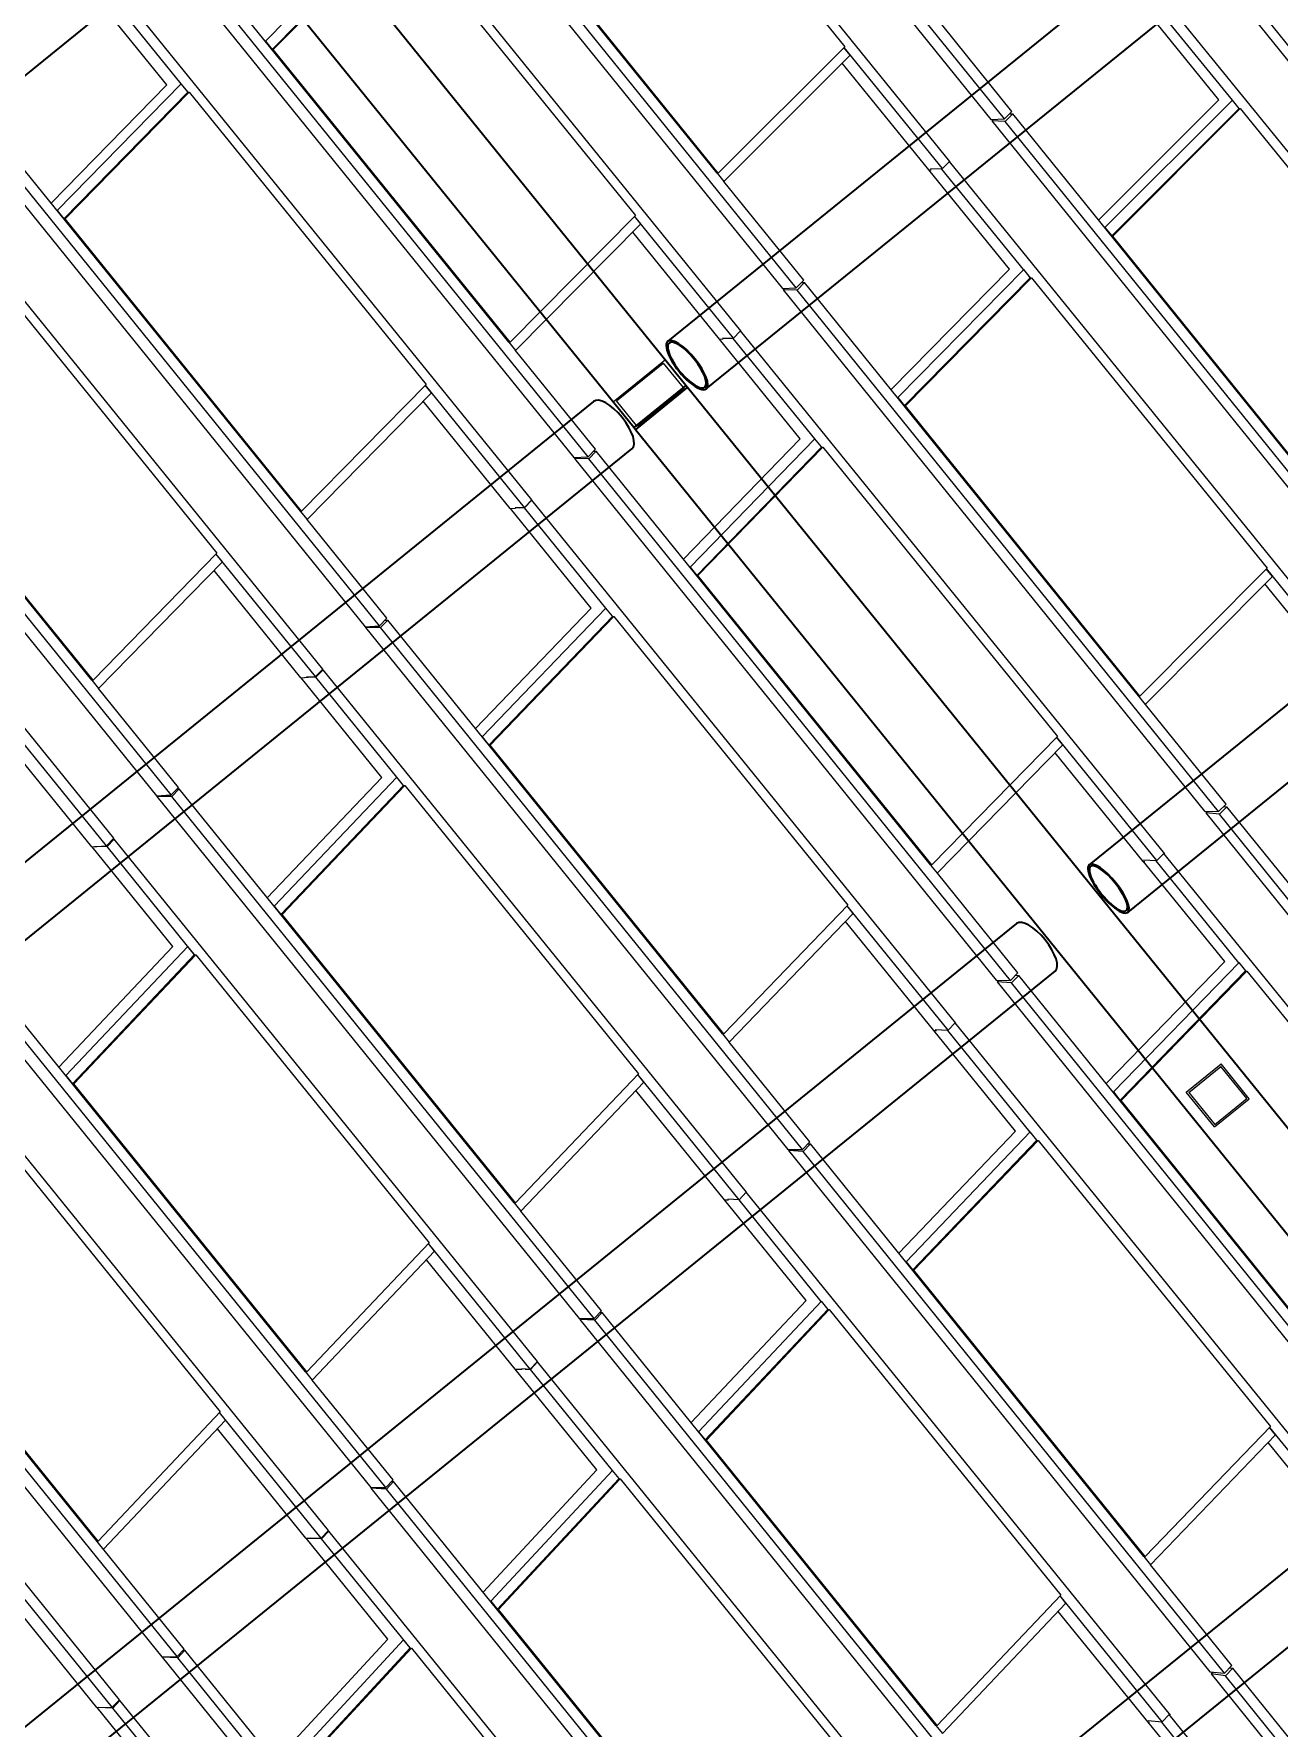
# Model space of a CAD drawing. Header units: millimetres. Extents: x 834681283 to 835686922, y 817551134 to 819407044.
# Drawn here: x 835297616 to 835303174, y 818139918 to 818147481 of the extents above; entities that cross this region are included whole.
import ezdxf

# ---------------------------------------------------------------- set-up
doc = ezdxf.new("R2010")
doc.units = ezdxf.units.MM
doc.header["$LTSCALE"] = 1200
doc.header["$MEASUREMENT"] = 0
for name, pattern in [('P01-MAGP-P-RF$0$P01_MS_01_N1-FloorPlan-PART2OFUPPERROOFSETTINGOUT$0$BH DASHED2', [3, 2, -1]), ('P01-MAGP-P-RF$0$P01_MS_01_N1-FloorPlan-PART2OFUPPERROOFSETTINGOUT$0$BH DASHED3', [2, 1, -1]), ('P01-MAGP-P-RF$0$PHANTOM', [2.5, 1.25, -0.25, 0.25, -0.25, 0.25, -0.25])]:
    doc.linetypes.add(name, pattern=pattern)
for name, color, linetype, lineweight in [('P01-MAGP-P-RF$0$MMH053__', 253, 'P01-MAGP-P-RF$0$PHANTOM', 40), ('P01-MAGP-P-RF$0$P01_MS_01_N1-FloorPlan-PART2OFUPPERROOFSETTINGOUT$0$S-BEAM', 253, 'Continuous', 35), ('P01-MAGP-P-RF$0$P01_MS_01_N1-FloorPlan-PART2OFUPPERROOFSETTINGOUT$0$S-BEAM-HIDN', 253, 'P01-MAGP-P-RF$0$P01_MS_01_N1-FloorPlan-PART2OFUPPERROOFSETTINGOUT$0$BH DASHED2', 18), ('P01-MAGP-P-RF$0$P01_MS_01_N1-FloorPlan-PART2OFUPPERROOFSETTINGOUT$0$S-COLS-HIDN', 253, 'P01-MAGP-P-RF$0$P01_MS_01_N1-FloorPlan-PART2OFUPPERROOFSETTINGOUT$0$BH DASHED3', 18), ('P01-MAGP-P-RF$0$ROOF MESH HALF TONE$0$A-GLAZ', 253, 'Continuous', 9), ('P01-MAGP-P-RF$0$ROOF MESH HALF TONE$0$A-MASS', 253, 'Continuous', 9)]:
    doc.layers.add(name, color=color, linetype=linetype, lineweight=lineweight)

# ---------------------------------------------------------------- blocks, each defined once
blk = doc.blocks.new('P01-MAGP-P-RF$0$P01_MS_01_N1-FloorPlan-PART2OFUPPERROOFSETTINGOUT$0$Circular Hollow Sections - CHS273x10_PSB97-8453365-PART 2 OF  UPPER ROOF SETTING OUT')
at = {"layer": 'P01-MAGP-P-RF$0$P01_MS_01_N1-FloorPlan-PART2OFUPPERROOFSETTINGOUT$0$S-BEAM'}
for p, q in [((78426.7, 47234.7), (71416.9, 42326.4)), ((71573.5, 42102.7), (78583.3, 47011.1))]:
    blk.add_line(p, q, dxfattribs=at)
for centre, major_axis, start_param, end_param in [((78505, 47122.9), (-78.3, 111.8), 3.141593, 6.283185), ((71495.2, 42214.6), (-78.3, 111.8), 0, 3.141593), ((71495.2, 42214.6), (-72.6, 103.6), 0, 3.141593), ((71495.2, 42214.6), (-78.3, 111.8), 3.141593, 6.283185), ((71495.2, 42214.6), (-72.6, 103.6), 3.141593, 6.283185)]:
    blk.add_ellipse(centre, major_axis=major_axis, ratio=0.39179, start_param=start_param, end_param=end_param, dxfattribs=at)
blk = doc.blocks.new('P01-MAGP-P-RF$0$P01_MS_01_N1-FloorPlan-PART2OFUPPERROOFSETTINGOUT$0$Circular Hollow Sections - CHS273x10_PSB97-8463272-PART 2 OF  UPPER ROOF SETTING OUT')
at = {"layer": 'P01-MAGP-P-RF$0$P01_MS_01_N1-FloorPlan-PART2OFUPPERROOFSETTINGOUT$0$S-BEAM'}
for p, q in [((82275.3, 49929.5), (78768.2, 47473.8)), ((78924.8, 47250.2), (82431.8, 49705.9))]:
    blk.add_line(p, q, dxfattribs=at)
for centre, major_axis, start_param, end_param in [((82353.6, 49817.7), (-78.3, 111.8), 3.141593, 6.283185), ((78846.5, 47362), (-78.3, 111.8), 0, 3.141593), ((78846.5, 47362), (-72.6, 103.6), 0, 3.141593), ((78846.5, 47362), (-78.3, 111.8), 3.141593, 6.283185), ((78846.5, 47362), (-72.6, 103.6), 3.141593, 6.283185)]:
    blk.add_ellipse(centre, major_axis=major_axis, ratio=0.308608, start_param=start_param, end_param=end_param, dxfattribs=at)
blk = doc.blocks.new('P01-MAGP-P-RF$0$P01_MS_01_N1-FloorPlan-PART2OFUPPERROOFSETTINGOUT$0$Circular Hollow Sections - CHS273x16_PSB98-8453362-PART 2 OF  UPPER ROOF SETTING OUT')
at = {"layer": 'P01-MAGP-P-RF$0$P01_MS_01_N1-FloorPlan-PART2OFUPPERROOFSETTINGOUT$0$S-BEAM'}
for p, q in [((76705.2, 49691.6), (69856.2, 44895.9)), ((69871.5, 44573.3), (76861.8, 49468))]:
    blk.add_line(p, q, dxfattribs=at)
for centre, major_axis, start_param, end_param in [((76783.5, 49579.8), (-78.3, 111.8), 3.141593, 6.283185), ((69793.2, 44685.2), (-78.3, 111.8), 3.141593, 5.168398), ((69793.2, 44685.2), (-72.6, 103.6), 3.141593, 5.161476), ((69793.2, 44685.2), (-78.3, 111.8), 1.432052, 3.141593), ((69793.2, 44685.2), (-72.6, 103.6), 1.449114, 3.141593)]:
    blk.add_ellipse(centre, major_axis=major_axis, ratio=0.398894, start_param=start_param, end_param=end_param, dxfattribs=at)
at = {"layer": 'P01-MAGP-P-RF$0$P01_MS_01_N1-FloorPlan-PART2OFUPPERROOFSETTINGOUT$0$S-BEAM-HIDN'}
blk.add_line((69856.1, 44895.9), (69714.9, 44797), dxfattribs=at)
for major_axis, start_param, end_param in [((-78.3, 111.8), 0, 1.431687), ((-72.6, 103.6), 0, 1.44872), ((-78.3, 111.8), 5.168762, 6.283185), ((-72.6, 103.6), 5.16187, 6.283185)]:
    blk.add_ellipse((69793.2, 44685.2), major_axis=major_axis, ratio=0.398894, start_param=start_param, end_param=end_param, dxfattribs=at)
blk = doc.blocks.new('P01-MAGP-P-RF$0$P01_MS_01_N1-FloorPlan-PART2OFUPPERROOFSETTINGOUT$0$Circular Hollow Sections - CHS273x10_PSB97-8453330-PART 2 OF  UPPER ROOF SETTING OUT')
at = {"layer": 'P01-MAGP-P-RF$0$P01_MS_01_N1-FloorPlan-PART2OFUPPERROOFSETTINGOUT$0$S-BEAM'}
for p, q in [((75038.7, 52187.1), (67971.8, 47238.7)), ((68128.4, 47015.1), (75195.3, 51963.5))]:
    blk.add_line(p, q, dxfattribs=at)
for major_axis, start_param, end_param in [((-72.6, 103.6), 0, 3.141593), ((-78.3, 111.8), 0, 3.141593), ((-78.3, 111.8), 3.141593, 6.283185), ((-72.6, 103.6), 3.141593, 6.283185)]:
    blk.add_ellipse((68050.1, 47126.9), major_axis=major_axis, ratio=0.39395, start_param=start_param, end_param=end_param, dxfattribs=at)
at = {"layer": 'P01-MAGP-P-RF$0$P01_MS_01_N1-FloorPlan-PART2OFUPPERROOFSETTINGOUT$0$S-BEAM-HIDN'}
for p, q in [((75161.3, 52272.9), (75038.8, 52187.1)), ((75195.4, 51963.5), (75317.9, 52049.3))]:
    blk.add_line(p, q, dxfattribs=at)
blk.add_ellipse((75239.6, 52161.1), major_axis=(-78.3, 111.8), ratio=0.39395, start_param=3.141593, end_param=6.283185, dxfattribs=at)
blk = doc.blocks.new('P01-MAGP-P-RF$0$P01_MS_01_N1-FloorPlan-PART2OFUPPERROOFSETTINGOUT$0$Circular Hollow Sections - CHS273x10_PSB97-8462841-PART 2 OF  UPPER ROOF SETTING OUT')
at = {"layer": 'P01-MAGP-P-RF$0$P01_MS_01_N1-FloorPlan-PART2OFUPPERROOFSETTINGOUT$0$S-BEAM'}
for p, q in [((80146.7, 44776.8), (76650.4, 42328.6)), ((76807, 42105), (80303.3, 44553.1))]:
    blk.add_line(p, q, dxfattribs=at)
for centre, major_axis, start_param, end_param in [((80225, 44664.9), (-78.3, 111.8), 3.141593, 6.283185), ((76728.7, 42216.8), (-78.3, 111.8), 0, 0.285599), ((76728.7, 42216.8), (-72.6, 103.6), 0, 0.185122), ((76728.7, 42216.8), (-78.3, 111.8), 3.141593, 6.283185), ((76728.7, 42216.8), (-72.6, 103.6), 3.141593, 6.283185), ((76728.7, 42216.8), (-78.3, 111.8), 2.855993, 3.141593), ((76728.7, 42216.8), (-72.6, 103.6), 2.95647, 3.141593)]:
    blk.add_ellipse(centre, major_axis=major_axis, ratio=0.371391, start_param=start_param, end_param=end_param, dxfattribs=at)
at = {"layer": 'P01-MAGP-P-RF$0$P01_MS_01_N1-FloorPlan-PART2OFUPPERROOFSETTINGOUT$0$S-BEAM-HIDN'}
for major_axis, start_param, end_param in [((-78.3, 111.8), 0.285599, 2.855993), ((-72.6, 103.6), 0.185516, 2.956077)]:
    blk.add_ellipse((76728.7, 42216.8), major_axis=major_axis, ratio=0.371391, start_param=start_param, end_param=end_param, dxfattribs=at)
blk = doc.blocks.new('P01-MAGP-P-RF$0$ROOF MESH HALF TONE')
at = {"layer": 'P01-MAGP-P-RF$0$ROOF MESH HALF TONE$0$A-GLAZ', "lineweight": 5}
for p, q in [((76847, 53277.7), (78562.4, 50823)), ((78623, 50822.3), (76907.6, 53277)), ((78367.4, 50649.1), (76642.4, 53108.8)), ((75865.2, 52590.5), (77581.7, 50135.3)), ((77643.8, 50134.9), (75927.4, 52590.1)), ((77326.6, 50669.9), (75962.7, 52620.9)), ((76967.4, 52571.8), (77934.4, 51193)), ((77383.8, 49960.5), (75659.9, 52419.6)), ((77332.2, 50669.6), (76368.2, 52048.4)), ((74883.1, 51903.2), (76600.6, 49447.4)), ((76664, 49447.3), (74946.5, 51903.1)), ((76346.6, 49982.2), (74981.5, 51934)), ((75356.7, 51398.2), (75951.9, 51922.9)), ((75979.2, 51883.4), (75383.9, 51358.6)), ((75389.4, 51358.6), (75984.6, 51883.4)), ((75984.6, 51883.4), (76949.7, 50506.7)), ((76400.2, 49272.1), (74677.4, 51730.6)), ((74904.5, 51234), (74579.6, 51697.6)), ((74968.7, 51234.2), (74642.5, 51699.7)), ((79546.9, 51503.5), (81258.7, 49051.5)), ((81316.4, 49045.2), (79604.5, 51497.2)), ((75356.7, 51398.2), (75384.2, 51358.9)), ((75389.4, 51358.6), (75383.9, 51358.6)), ((76352.2, 49981.9), (75389.4, 51358.6)), ((78658.7, 50853), (78334, 51317.7)), ((79583.8, 50839.8), (79256.1, 51306.5)), ((79643.8, 50834.1), (79311.2, 51307.9)), ((81075.8, 48876.6), (79347.1, 51338.9)), ((73900.6, 51215.7), (75619.3, 48759.4)), ((75683.5, 48759.5), (73964.9, 51215.9)), ((75366, 49294.1), (73999.8, 51246.8)), ((74904.5, 51234), (74351.9, 50743.6)), ((74376.5, 50708.7), (74968.9, 51234.4)), ((74996.4, 51195.1), (74968.9, 51234.4)), ((74996.2, 51195), (74403.9, 50669.3)), ((74409.4, 50669.3), (75001.7, 51195)), ((74996.2, 51195), (74996.4, 51195.1)), ((74996.2, 51195), (75001.7, 51195)), ((75001.7, 51195), (75965.3, 49819.8)), ((77934.4, 51193), (77332.2, 50669.6)), ((77354.1, 50629.8), (77956.3, 51153.2)), ((77956.3, 51153.2), (77930.7, 51189.8)), ((78331.1, 50619.7), (77931.1, 51190.1)), ((78270.2, 50618.2), (77918.2, 51120.2)), ((75416.6, 48583.8), (73694.9, 51041.8)), ((78562.4, 50823), (78623, 50822.3)), ((78565.8, 50816.7), (78572.9, 50822.8)), ((78623, 50822.3), (78658.7, 50853)), ((78662, 50841.7), (78626.1, 50810.7)), ((78647.3, 50843.2), (78662, 50841.7)), ((80019.4, 48898.1), (78662, 50841.7)), ((79583.9, 50839.8), (79011, 50341.9)), ((79036.8, 50306.5), (79644.7, 50834.8)), ((79672.1, 50795.6), (79644.7, 50834.8)), ((78565.8, 50816.7), (80278.6, 48364)), ((78626.1, 50810.7), (78565.8, 50816.7)), ((80338.9, 48358), (78626.1, 50810.7)), ((79671.3, 50795), (79063.5, 50266.8)), ((79068.6, 50266.3), (79676.4, 50794.5)), ((79671.3, 50795), (79672.1, 50795.6)), ((79671.3, 50795), (79676.4, 50794.5)), ((79676.4, 50794.5), (80638.2, 49424.6)), ((74376.5, 50708.7), (74404.1, 50669.4)), ((74409.4, 50669.3), (74403.9, 50669.3)), ((75371.5, 49294.1), (74409.4, 50669.3)), ((77326.5, 50669.2), (77354.1, 50629.8)), ((77326.7, 50669.9), (77326.9, 50669.6)), ((77332.2, 50669.6), (77326.9, 50669.6)), ((77679.2, 50165.7), (77354.4, 50630.2)), ((78270.2, 50618.2), (78281.7, 50618.2)), ((78599.1, 50150.5), (78270.9, 50618.2)), ((78329.4, 50618.1), (78277.6, 50622.4)), ((78661.4, 50145), (78329.4, 50618.1)), ((78364.9, 50649.4), (78331.1, 50619.7)), ((80092.4, 48187.8), (78364.9, 50649.4)), ((72917.8, 50528.2), (74637.6, 48071.2)), ((74702.5, 48071.6), (72982.7, 50528.5)), ((74384.6, 48606.2), (73017.4, 50559.5)), ((74018.8, 50506.7), (74981.4, 49132.5)), ((76949.7, 50506.7), (76352.2, 49981.9)), ((76374, 49942.3), (76971.5, 50467.1)), ((76971.5, 50467.1), (76946, 50503.5)), ((77348.7, 49929.7), (76946.3, 50503.7)), ((77285.6, 49929.4), (76932.6, 50432.9)), ((74433, 47895.7), (72712.4, 50353.1)), ((79036.8, 50306.5), (79064.2, 50267.4)), ((79068.6, 50266.3), (79063.5, 50266.8)), ((80024.9, 48896.9), (79068.6, 50266.3)), ((77643.8, 50134.9), (77679.2, 50165.7)), ((77682.4, 50155.3), (77646.9, 50124.1)), ((77668.7, 50156.6), (77682.4, 50155.3)), ((79041, 48210.7), (77682.4, 50155.3)), ((78599.2, 50150.5), (78034.4, 49651.5)), ((78061, 49614.6), (78662.1, 50145.6)), ((78689.4, 50106.6), (78662.1, 50145.6)), ((77581.7, 50135.3), (77643.8, 50134.9)), ((77584.4, 50129.8), (77590.5, 50135.2)), ((77584.4, 50129.8), (79298.4, 47676.4)), ((77646.9, 50124.1), (77584.4, 50129.8)), ((79360.9, 47670.7), (77646.9, 50124.1)), ((78688.8, 50106.1), (78087.8, 49575.1)), ((78093.1, 49574.6), (78694.1, 50105.6)), ((78688.8, 50106.1), (78684.2, 50112.5)), ((78688.8, 50106.1), (78689.4, 50106.6)), ((78688.8, 50106.1), (78694.1, 50105.6)), ((78694.1, 50105.6), (79652.3, 48740.3)), ((74390.2, 48606.2), (73428.3, 49980.5)), ((76346.5, 49981.7), (76374, 49942.3)), ((76346.6, 49982.1), (76346.8, 49981.9)), ((76352.2, 49981.9), (76346.8, 49981.9)), ((76699.1, 49478.2), (76374.3, 49942.6)), ((77285.6, 49929.4), (77302.1, 49929.5)), ((77614.6, 49461.4), (77286.3, 49929.4)), ((77347.5, 49928.5), (77299.1, 49932.2)), ((77382.6, 49959.9), (77347.5, 49928.5)), ((77678.8, 49456.2), (77347.5, 49928.5)), ((79108.7, 47499.2), (77382.6, 49959.9)), ((75965.3, 49819.8), (75371.5, 49294.1)), ((75393.4, 49254.7), (75987.2, 49780.4)), ((75987.2, 49780.4), (75961.7, 49816.7)), ((76365.3, 49241.2), (75961.9, 49816.8)), ((76301.2, 49240.8), (75947.6, 49745.4)), ((78061, 49614.6), (78088.3, 49575.6)), ((78093.1, 49574.6), (78087.8, 49575.1)), ((79046.7, 48209.7), (78093.1, 49574.6)), ((76664, 49447.3), (76699.1, 49478.2)), ((76702.1, 49468.9), (76667, 49437.5)), ((76689.7, 49469.9), (76702.1, 49468.9)), ((78062, 47523.2), (76702.1, 49468.9)), ((77614.7, 49461.4), (77056.7, 48961.5)), ((76600.6, 49447.4), (76664, 49447.3)), ((76602.6, 49442.9), (76605.8, 49445.7)), ((76602.6, 49442.9), (78318, 46988.7)), ((76667, 49437.5), (76602.6, 49442.9)), ((78382.3, 46983.3), (76667, 49437.5)), ((77084.1, 48923.3), (77679.3, 49456.7)), ((77706.1, 49417.3), (77110.8, 48884)), ((77116.3, 48883.6), (77711.6, 49416.9)), ((77706.5, 49417.8), (77679.3, 49456.7)), ((77706.1, 49417.4), (77706.5, 49417.8)), ((77706.1, 49417.3), (77711.6, 49416.9)), ((77711.6, 49416.9), (78666.6, 48055.3)), ((75365.9, 49293.9), (75393.4, 49254.7)), ((75371.5, 49294.1), (75366, 49294.1)), ((75718.4, 48790.4), (75393.5, 49254.8)), ((76301.2, 49240.8), (76325.3, 49240.9)), ((76630.4, 48772.5), (76302, 49240.8)), ((76365.4, 49239.1), (76323.8, 49242.1)), ((76343.3, 49241), (76365.3, 49241.2)), ((76365.3, 49241.2), (76400.2, 49272.1)), ((76400.2, 49270.6), (76365.4, 49239.1)), ((76696, 48767.6), (76365.4, 49239.1)), ((78124.9, 46810.7), (76400.2, 49270.6)), ((74981.4, 49132.5), (74390.2, 48606.2)), ((74412.1, 48566.8), (75003.3, 49093.1)), ((75003.3, 49093.1), (74977.9, 49129.3)), ((75381.8, 48552.9), (74978, 49129.4)), ((75317, 48552.4), (74963.2, 49057.4)), ((77084.1, 48923.3), (77111.3, 48884.4)), ((77116.3, 48883.6), (77110.8, 48884)), ((78067.8, 47522.3), (77116.3, 48883.6)), ((75683.5, 48759.5), (75718.4, 48790.4)), ((75721.1, 48782.3), (75686.3, 48750.9)), ((75710.2, 48783.2), (75721.1, 48782.3)), ((77082.5, 46835.6), (75721.1, 48782.3)), ((75619.3, 48759.4), (75683.5, 48759.5)), ((75620.6, 48755.9), (75624.5, 48759.4)), ((75620.6, 48755.9), (77337.4, 46300.8)), ((75686.3, 48750.9), (75620.6, 48755.9)), ((77403.1, 46295.8), (75686.3, 48750.9)), ((76630.4, 48772.5), (76078.1, 48271.9)), ((76105.9, 48232.8), (76696.4, 48767.9)), ((76723.2, 48728.8), (76132.7, 48193.7)), ((76138.4, 48193.3), (76728.8, 48728.4)), ((76723.5, 48729.1), (76696.4, 48767.9)), ((76723.2, 48728.8), (76723.5, 48729.1)), ((76723.2, 48728.8), (76728.8, 48728.4)), ((76728.8, 48728.4), (77681.4, 47369.7)), ((79652.3, 48740.3), (79046.7, 48209.7)), ((79673.6, 48701.2), (79648.6, 48737)), ((80052.6, 48162.7), (79649.2, 48737.6)), ((79068, 48170.6), (79673.6, 48701.2)), ((79994.8, 48161.7), (79638.1, 48670)), ((74384.6, 48606.1), (74412.1, 48566.8)), ((74390.2, 48606.2), (74384.7, 48606.2)), ((74737.2, 48102.5), (74412.2, 48566.9)), ((75317, 48552.4), (75381.8, 48552.9)), ((75646.3, 48083.7), (75317.9, 48552.4)), ((75383.3, 48549.8), (75342.4, 48552.6)), ((75381.8, 48552.9), (75416.6, 48583.8)), ((75417.8, 48581.4), (75383.3, 48549.8)), ((75414.1, 48581.6), (75417.8, 48581.4)), ((77141, 46122.5), (75417.8, 48581.4)), ((75713.1, 48079.2), (75383.3, 48549.8)), ((74398.3, 47864.7), (73994.5, 48441.4)), ((74333.2, 47864.2), (73979.5, 48369.2)), ((76105.9, 48232.8), (76133.1, 48194)), ((76138.4, 48193.3), (76132.7, 48193.7)), ((77088.3, 46834.9), (76138.4, 48193.3)), ((79040.7, 48209.6), (79068, 48170.6)), ((79041, 48210.6), (79041.3, 48210.1)), ((79046.7, 48209.7), (79041.3, 48210.1)), ((74702.5, 48071.6), (74737.2, 48102.5)), ((79396.4, 47701.9), (79068.6, 48171.1)), ((74637.6, 48071.2), (74702.5, 48071.6)), ((74638.2, 48068.7), (74640.9, 48071.2)), ((74638.2, 48068.7), (76356.5, 45612.7)), ((74705, 48064.1), (74638.2, 48068.7)), ((74739.6, 48095.6), (74705, 48064.1)), ((76423.3, 45608.1), (74705, 48064.1)), ((74730.2, 48096.3), (74739.6, 48095.6)), ((76102.5, 46147.6), (74739.6, 48095.6)), ((75646.3, 48083.7), (75098.3, 47582.9)), ((75126.5, 47543.1), (75713.3, 48079.4)), ((75740.2, 48040.5), (75153.4, 47504.1)), ((75159.1, 47503.8), (75746, 48040.1)), ((75740.4, 48040.7), (75713.3, 48079.4)), ((75740.2, 48040.5), (75746, 48040.1)), ((75740.3, 48040.5), (75740.4, 48040.7)), ((75746, 48040.1), (76696.7, 46683.4)), ((78666.6, 48055.3), (78067.8, 47522.3)), ((78687.9, 48016.5), (78663, 48052.1)), ((79070.5, 47472.2), (78663.5, 48052.5)), ((78089.1, 47483.5), (78687.9, 48016.5)), ((79009.6, 47472.7), (78651.1, 47983.7)), ((74398.3, 47864.7), (74433, 47895.7)), ((74435.4, 47892.4), (74401, 47860.8)), ((74429.7, 47892.8), (74435.4, 47892.4)), ((76157.1, 45434.3), (74435.4, 47892.4)), ((74333.2, 47864.2), (74398.3, 47864.7)), ((74662.6, 47395.2), (74334.1, 47864.2)), ((74401, 47860.8), (74345.5, 47864.2)), ((74757.2, 47352.3), (74401, 47860.8)), ((79298.4, 47676.4), (79360.9, 47670.7)), ((79303, 47668.6), (79310.7, 47675.3)), ((79303, 47668.6), (81013.6, 45217.9)), ((79363.8, 47658.5), (79303, 47668.6)), ((79360.9, 47670.7), (79396.4, 47701.9)), ((79399.8, 47689.8), (79363.8, 47658.5)), ((81074.4, 45207.8), (79363.8, 47658.5)), ((79385.4, 47692.2), (79399.8, 47689.8)), ((80753.3, 45750.8), (79399.8, 47689.8)), ((75126.5, 47543.1), (75153.6, 47504.3)), ((75159.1, 47503.8), (75153.4, 47504.1)), ((76108.2, 46147.2), (75159.1, 47503.8)), ((78061.8, 47522.4), (78089.1, 47483.5)), ((78062, 47523.1), (78062.3, 47522.8)), ((78067.8, 47522.3), (78062.3, 47522.8)), ((79103.8, 47501.9), (79070.5, 47472.2)), ((80833.3, 45038.6), (79103.8, 47501.9)), ((78417.4, 47014.7), (78089.5, 47483.9)), ((79009.6, 47472.7), (79016.6, 47472.2)), ((79341.3, 47000.8), (79010, 47472.7)), ((79068.3, 47470.3), (79011.3, 47478.5)), ((79404.5, 46991.5), (79068.3, 47470.3)), ((73655.4, 47381.4), (75375.2, 44924.5)), ((75442.7, 44920.3), (73723, 47377.1)), ((75121.6, 45459.8), (73757.4, 47408.7)), ((74662.6, 47395.2), (74117.4, 46894.3)), ((74145.7, 46854.1), (74730.2, 47391.1)), ((74757.2, 47352.3), (74172.8, 46815.3)), ((74172.9, 46815.4), (74757.3, 47352.4)), ((74178.6, 46814.9), (74763, 47351.9)), ((74757.3, 47352.4), (74730.2, 47391.1)), ((74757.2, 47352.3), (74763, 47351.9)), ((74763, 47351.9), (75712.5, 45996.4)), ((77681.4, 47369.7), (77088.3, 46834.9)), ((77702.7, 47331), (77677.8, 47366.5)), ((78088.3, 46781.9), (77678.2, 47366.8)), ((77109.5, 46796.2), (77702.7, 47331)), ((78024.6, 46783.9), (77664.9, 47297)), ((75173.5, 44746.3), (73453, 47203.6)), ((78318, 46988.7), (78382.3, 46983.3)), ((78321.8, 46981.9), (78328.4, 46987.8)), ((78321.8, 46981.9), (80033.8, 44530.3)), ((78385.3, 46972.2), (78321.8, 46981.9)), ((78382.3, 46983.3), (78417.4, 47014.7)), ((78420.7, 47003.7), (78385.3, 46972.2)), ((80097.2, 44520.5), (78385.3, 46972.2)), ((78407.5, 47005.8), (78420.7, 47003.7)), ((79775.1, 45064.2), (78420.7, 47003.7)), ((79341.4, 47000.8), (78776, 46495)), ((78805, 46455), (79405.4, 46992.1)), ((79432.4, 46953.5), (79405.4, 46992.1)), ((79431.7, 46952.8), (78831.3, 46415.7)), ((78836.8, 46414.9), (79437.1, 46952)), ((79431.7, 46952.9), (79432.4, 46953.5)), ((79431.7, 46952.8), (79437.1, 46952)), ((79437.1, 46952), (80386.6, 45599.6)), ((74145.7, 46854.1), (74172.9, 46815.4)), ((74178.6, 46814.9), (74172.8, 46815.3)), ((75127.4, 45459.4), (74178.6, 46814.9)), ((77082.4, 46835), (77109.5, 46796.2)), ((77082.5, 46835.5), (77082.7, 46835.3)), ((77088.3, 46834.9), (77082.7, 46835.3)), ((78121.7, 46812.2), (78088.3, 46781.9)), ((79849.6, 44350), (78121.7, 46812.2)), ((77437.9, 46327.2), (77109.8, 46796.4)), ((78024.6, 46783.9), (78036.1, 46783.1)), ((78356.7, 46311.4), (78025.1, 46783.9)), ((78086.7, 46780.4), (78031.7, 46787.8)), ((78422.2, 46302.4), (78086.7, 46780.4)), ((72672.2, 46693.6), (74393.1, 44236.1)), ((74460.9, 44232), (72740, 46689.6)), ((73780.1, 46663.8), (74729, 45308.5)), ((76696.7, 46683.4), (76108.2, 46147.2)), ((76717.9, 46644.9), (76693.1, 46680.2)), ((77105.9, 46091.7), (76693.3, 46680.4)), ((76129.4, 46108.7), (76717.9, 46644.9)), ((77039.8, 46095.3), (76679.3, 46609.7)), ((74190.1, 44058.3), (72470.5, 46515.1)), ((78805, 46455), (78832.1, 46416.4)), ((78836.8, 46414.9), (78831.3, 46415.7)), ((79780.5, 45063.4), (78836.8, 46414.9)), ((77337.4, 46300.8), (77403.1, 46295.8)), ((77340.3, 46295.3), (77345.6, 46300.2)), ((77340.3, 46295.3), (79053.9, 43842.5)), ((77405.9, 46285.9), (77340.3, 46295.3)), ((77403.1, 46295.8), (77437.9, 46327.2)), ((77441, 46317.7), (77405.9, 46285.9)), ((79119.5, 43833.1), (77405.9, 46285.9)), ((77429.2, 46319.3), (77441, 46317.7)), ((78796.7, 44377.1), (77441, 46317.7)), ((78356.8, 46311.4), (77799.7, 45804.2)), ((77829.5, 45762.7), (78422.8, 46302.9)), ((78449.8, 46264.4), (78422.8, 46302.9)), ((78449.2, 46263.9), (77855.9, 45723.7)), ((77861.5, 45722.9), (78454.8, 46263.1)), ((78449.2, 46263.9), (78449.8, 46264.4)), ((78449.2, 46263.9), (78454.8, 46263.1)), ((78454.8, 46263.1), (79400.3, 44915.8)), ((76102.3, 46147.4), (76129.4, 46108.7)), ((76108.2, 46147.2), (76102.5, 46147.6)), ((74495.2, 44263.6), (73190.4, 46126.9)), ((73190.4, 46126.9), (74139.5, 44771.6)), ((74145.3, 44771.3), (73196.2, 46126.6)), ((76457.9, 45639.7), (76129.6, 46108.8)), ((77039.8, 46095.3), (77058.4, 46094.1)), ((77372.2, 45622.3), (77040.5, 46095.3)), ((77104.9, 46090.7), (77055.3, 46097)), ((77439.5, 45613.6), (77104.9, 46090.7)), ((77139.5, 46122.6), (77105.9, 46091.7)), ((78865.7, 43661.6), (77139.5, 46122.6)), ((75712.5, 45996.4), (75127.4, 45459.4)), ((75733.7, 45958), (75709, 45993.2)), ((76122.7, 45402.8), (75709.1, 45993.3)), ((75148.6, 45421), (75733.7, 45958)), ((76055.3, 45406.9), (75694.5, 45922)), ((77829.5, 45762.7), (77856.5, 45724.2)), ((77861.5, 45722.9), (77855.9, 45723.7)), ((78802.3, 44376.3), (77861.5, 45722.9)), ((76356.5, 45612.7), (76423.3, 45608.1)), ((76358.4, 45608.5), (76362.5, 45612.3)), ((76358.4, 45608.5), (78073.7, 43154.6)), ((76425.9, 45599.6), (76358.4, 45608.5)), ((76423.3, 45608.1), (76457.9, 45639.7)), ((76460.5, 45631.5), (76425.9, 45599.6)), ((76450.4, 45632.9), (76460.5, 45631.5)), ((77817.8, 43689.8), (76460.5, 45631.5)), ((77372.3, 45622.3), (76822.3, 45114)), ((76852.7, 45071.3), (77440, 45614)), ((77466.9, 45575.6), (77440, 45614)), ((78141.2, 43145.7), (76425.9, 45599.6)), ((77466.4, 45575.2), (76879.2, 45032.6)), ((76885, 45031.8), (77472.2, 45574.5)), ((77466.4, 45575.2), (77472.2, 45574.5)), ((77466.5, 45575.2), (77466.9, 45575.6)), ((77472.2, 45574.5), (78414.3, 44231.3)), ((75121.5, 45459.7), (75148.6, 45421)), ((75127.4, 45459.4), (75121.6, 45459.8)), ((75477.1, 44951.9), (75148.7, 45421.1)), ((76055.3, 45406.9), (76086, 45405)), ((76388, 44933.4), (76056.1, 45406.9)), ((76122.9, 45401.2), (76085.2, 45405.7)), ((76099.5, 45404.2), (76122.7, 45402.8)), ((76122.7, 45402.8), (76157.1, 45434.3)), ((76157.3, 45433.2), (76122.9, 45401.2)), ((76456.7, 44925.1), (76122.9, 45401.2)), ((77881.6, 42973.4), (76157.3, 45433.2)), ((74729, 45308.5), (74145.3, 44771.3)), ((75139.2, 44714.7), (74725.6, 45305.4)), ((74166.6, 44732.9), (74750.3, 45270.1)), ((75071.4, 44718.8), (74710.8, 45233.8)), ((76852.7, 45071.3), (76879.6, 45032.9)), ((76885, 45031.8), (76879.2, 45032.6)), ((77823.6, 43689.1), (76885, 45031.8)), ((75375.2, 44924.5), (75442.7, 44920.3)), ((75376.2, 44921.7), (75379, 44924.3)), ((75376.2, 44921.7), (77093.3, 42466.5)), ((75445, 44913.2), (75376.2, 44921.7)), ((75442.7, 44920.3), (75477.1, 44951.9)), ((75479.3, 44945.2), (75445, 44913.2)), ((75471, 44946.3), (75479.3, 44945.2)), ((76838.2, 43002.3), (75479.3, 44945.2)), ((76388, 44933.4), (75843.5, 44424.5)), ((75874.4, 44380.9), (76457, 44925.3)), ((76483.8, 44887), (76457, 44925.3)), ((77162.1, 42458.1), (75445, 44913.2)), ((76483.5, 44886.8), (75901, 44342.3)), ((75906.9, 44341.6), (76489.4, 44886.1)), ((76483.5, 44886.8), (76489.4, 44886.1)), ((76483.6, 44886.8), (76483.8, 44887)), ((76489.4, 44886.1), (77429, 43545.8)), ((79400.3, 44915.8), (78802.3, 44376.3)), ((78823.1, 44338.1), (79421, 44877.6)), ((79421, 44877.6), (79396.6, 44912.5)), ((79809.1, 44326.1), (79397.2, 44913)), ((74145.3, 44771.3), (74139.5, 44771.6)), ((79749.3, 44327), (79385.5, 44845.5)), ((75071.4, 44718.8), (75139.2, 44714.7)), ((75404.4, 44244.7), (75072.3, 44718.7)), ((75140.9, 44711.9), (75093.1, 44717.5)), ((75139.2, 44714.7), (75173.5, 44746.3)), ((75175, 44744), (75140.9, 44711.9)), ((75500.7, 44198.3), (75140.9, 44711.9)), ((75171.5, 44744.4), (75175, 44744)), ((76897.7, 42285.3), (75175, 44744)), ((74088.2, 44031), (73728.2, 44545.3)), ((74155.7, 44026.8), (73767.5, 44581.4)), ((75874.4, 44380.9), (75901.2, 44342.6)), ((75906.9, 44341.6), (75901, 44342.3)), ((76844.1, 43001.6), (75906.9, 44341.6)), ((78796.1, 44376.6), (78823.1, 44338.1)), ((78802.3, 44376.3), (78796.7, 44377.1)), ((79154.6, 43864.9), (78823.6, 44338.6)), ((74460.9, 44232), (74495.2, 44263.6)), ((74497, 44258.3), (74462.9, 44226.2)), ((74490.3, 44259.1), (74497, 44258.3)), ((75857.2, 42314.5), (74497, 44258.3)), ((75404.4, 44244.7), (74862.9, 43735.4)), ((74393.1, 44236.1), (74460.9, 44232)), ((74393.3, 44234.4), (76112.1, 41778.2)), ((74462.9, 44226.2), (74393.3, 44234.4)), ((76181.7, 41770), (74462.9, 44226.2)), ((74894, 43691.2), (75474.1, 44236.7)), ((75500.7, 44198.3), (74920.7, 43652.9)), ((74926.6, 43652.2), (75506.7, 44197.6)), ((75500.9, 44198.5), (75474.1, 44236.7)), ((75500.7, 44198.3), (75506.7, 44197.6)), ((75500.8, 44198.4), (75500.9, 44198.5)), ((75506.7, 44197.6), (76444.5, 42859.1)), ((78414.3, 44231.3), (77823.6, 43689.1)), ((77844.2, 43651.1), (78435, 44193.2)), ((78435, 44193.2), (78410.7, 44227.9)), ((78827.1, 43635.3), (78411.1, 44228.3)), ((78763.9, 43638.2), (78398.2, 44159.5)), ((74088.2, 44031), (74155.7, 44026.8)), ((74421.6, 43556.2), (74089.1, 44030.9)), ((74158.7, 44023), (74093.1, 44030.6)), ((74155.7, 44026.8), (74190.1, 44058.3)), ((74192.8, 44055.1), (74158.7, 44023)), ((74518.1, 43509.8), (74158.7, 44023)), ((74187.3, 44055.7), (74192.8, 44055.1)), ((75914, 41597.3), (74192.8, 44055.1)), ((79119.5, 43833.1), (79154.6, 43864.9)), ((79053.9, 43842.5), (79119.5, 43833.1)), ((79059.2, 43833.7), (79067, 43840.6)), ((79059.2, 43833.7), (80768.4, 41384.4)), ((79122.8, 43820.4), (79059.2, 43833.7)), ((79158.4, 43852.2), (79122.8, 43820.4)), ((80832, 41371.1), (79122.8, 43820.4)), ((79143.9, 43855.2), (79158.4, 43852.2)), ((80507.7, 41918.6), (79158.4, 43852.2)), ((77817.4, 43689.4), (77844.2, 43651.1)), ((77823.6, 43689.1), (77817.8, 43689.8)), ((78763.9, 43638.2), (78770.5, 43637.3)), ((79098.8, 43161.7), (78764.3, 43638.1)), ((78825, 43633.3), (78764.8, 43644.3)), ((78860, 43665.4), (78827.1, 43635.3)), ((80590.5, 41201.1), (78860, 43665.4)), ((79164.9, 43149.3), (78825, 43633.3))]:
    blk.add_line(p, q, dxfattribs=at)
at = {"layer": 'P01-MAGP-P-RF$0$ROOF MESH HALF TONE$0$A-MASS', "lineweight": 5}
for points, knots in [([(26562.4, 74606.9), (26761.6, 74322.5), (27146.8, 73772.4), (27692.3, 72993.3), (28212.8, 72249.9), (28631.9, 71651.3), (28962.1, 71179.8), (29208.1, 70828.5), (29453.3, 70478.3), (29657.8, 70186.2), (29821.5, 69952.4), (29985.3, 69718.5), (30190.2, 69425.9), (30436.3, 69074.4), (30682.7, 68722.5), (30929.4, 68370.1), (31135.3, 68076.1), (31300.2, 67840.6), (31423.9, 67663.9), (31547.8, 67487), (31671.8, 67310), (31795.8, 67132.8), (31961.4, 66896.4), (32251.5, 66482.1), (32583.9, 66007.3), (32917.4, 65531), (33168.1, 65173), (33419.4, 64814.1), (33671.2, 64454.5), (33923.7, 64093.9), (34261.1, 63612), (34684.6, 63007.2), (35195.7, 62277.2), (35709.9, 61542.9), (36227.4, 60803.8), (36922.1, 59811.8), (37624.1, 58809.1), (38334.4, 57794.7), (39050.5, 56772), (39956.9, 55477.6), (40879.8, 54159.6), (41628.8, 53089.9), (42196.1, 52279.7), (42769, 51461.4), (43346.6, 50636.6), (43927.9, 49806.4), (44511.9, 48972.4), (45097.7, 48135.7), (45684.5, 47297.8), (46271.1, 46459.9), (46856.8, 45623.5), (47441.5, 44788.5), (48219.3, 43677.6), (49188.3, 42293.7), (50151.9, 40917.6), (50919, 39822), (51683.6, 38730.1), (52634.7, 37371.8), (53768.6, 35752.4), (54707.5, 34411.5), (55455.1, 33343.8), (56014, 32545.6), (56571.2, 31749.9), (57126.6, 30956.6), (57680.4, 30165.8), (58140.4, 29508.9), (58507.6, 28984.5), (58736.7, 28657.3), (58919.8, 28395.8), (59057, 28199.8), (59194.1, 28004), (59331.1, 27808.3), (59468, 27612.8), (59650.5, 27352.3), (59878.2, 27027), (60151.1, 26637.3), (60514.4, 26118.4), (60967.6, 25471.3), (61509.7, 24697), (62050.3, 23925), (62589.3, 23155.2), (63126.7, 22387.7), (63662.6, 21622.4), (64196.9, 20859.3), (64729.7, 20098.3), (65261.1, 19339.5), (65702.6, 18708.9), (66055.1, 18205.5), (66319.1, 17828.4), (66582.8, 17451.9), (66846.1, 17075.9), (67109.2, 16700.1), (67459.9, 16199.2), (67898.8, 15572.4), (68427.7, 14817.1), (68960.2, 14056.5), (69498, 13288.5), (70223.9, 12251.9), (71151.7, 10926.9), (71923.6, 9824.4), (72319, 9259.7)], [0, 0, 0, 0, 0.011905, 0.02381, 0.035714, 0.047619, 0.053571, 0.059524, 0.065476, 0.071429, 0.074405, 0.077381, 0.083333, 0.089286, 0.095238, 0.10119, 0.107143, 0.110119, 0.113095, 0.116071, 0.119048, 0.122024, 0.125, 0.130952, 0.142857, 0.14881, 0.154762, 0.160714, 0.166667, 0.172619, 0.178571, 0.190476, 0.202381, 0.214286, 0.22619, 0.238095, 0.261905, 0.27381, 0.285714, 0.309524, 0.333333, 0.345238, 0.357143, 0.369048, 0.380952, 0.392857, 0.404762, 0.416667, 0.428571, 0.440476, 0.452381, 0.464286, 0.47619, 0.5, 0.52381, 0.535714, 0.547619, 0.571429, 0.595238, 0.619048, 0.630952, 0.642857, 0.654762, 0.666667, 0.678571, 0.690476, 0.696429, 0.702381, 0.705357, 0.708333, 0.71131, 0.714286, 0.717262, 0.720238, 0.72619, 0.732143, 0.738095, 0.75, 0.761905, 0.77381, 0.785714, 0.797619, 0.809524, 0.821429, 0.833333, 0.845238, 0.857143, 0.863095, 0.869048, 0.875, 0.880952, 0.886905, 0.892857, 0.904762, 0.916667, 0.928571, 0.940476, 0.952381, 0.97619, 1, 1, 1, 1]), ([(72319, 9259.7), (72269.6, 9330.3), (72171, 9471), (71975.1, 9750.9), (71635.1, 10236.5), (71157.2, 10918.9), (70595, 11721.9), (70042.4, 12511), (69498, 13288.5), (68960.2, 14056.5), (68427.7, 14817.1), (67898.8, 15572.4), (67459.9, 16199.2), (67109.2, 16700.1), (66846.1, 17075.9), (66582.8, 17451.9), (66319.1, 17828.4), (66055.1, 18205.5), (65790.7, 18583), (65526, 18961.1), (65172.5, 19465.9), (64818.3, 19971.8), (64463.3, 20478.8), (64196.7, 20859.5), (63929.7, 21240.8), (63662.4, 21622.7), (63394.6, 22005.1), (63171.2, 22324.2), (62992.2, 22579.7), (62857.9, 22771.5), (62723.5, 22963.5), (62589, 23155.6), (62454.4, 23347.8), (62274.8, 23604.3), (61960.2, 24053.6), (61329.5, 24954.3), (60424.6, 26246.7), (59332.2, 27806.7), (58416.4, 29114.7), (57772.4, 30034.5), (57403.5, 30561.2), (57126.4, 30957), (56848.9, 31353.3), (56571, 31750.2), (56292.6, 32147.8), (55920.9, 32678.7), (55268.8, 33609.9), (54332.9, 34946.6), (53391, 36291.7), (52633.8, 37373.1), (52064.1, 38186.7), (51492.5, 39003), (50919, 39822), (50343.7, 40643.7), (49766.5, 41468), (49187.5, 42294.9), (48606.9, 43124), (48024.9, 43955.3), (47441.5, 44788.5), (46856.8, 45623.5), (46271.1, 46459.9), (45684.5, 47297.8), (45097.7, 48135.7), (44511.9, 48972.4), (43927.9, 49806.4), (43346.6, 50636.6), (42769, 51461.4), (42196.1, 52279.7), (41628.8, 53089.9), (41067, 53892.1), (40510.6, 54686.8), (39959.4, 55474), (39231, 56514.3), (38332.3, 57797.8), (37448, 59060.7), (36748.4, 60059.8), (36227.4, 60803.8), (35709.9, 61542.9), (35002.9, 62552.6), (34291.9, 63568), (33576.3, 64590), (33042.4, 65352.5), (32511, 66111.5), (31981.8, 66867.2), (31454.6, 67620.1), (31016.8, 68245.4), (30667.3, 68744.5), (30405.5, 69118.4), (30144.1, 69491.8), (29882.9, 69864.7), (29665.5, 70175.2), (29491.7, 70423.5), (29361.4, 70609.6), (29231, 70795.8), (29057, 71044.3), (28838.6, 71356.2), (28574.2, 71733.8), (28217, 72243.9), (27759.1, 72897.9), (27182.4, 73721.5), (26774, 74304.7), (26562.4, 74606.9)], [0, 0, 0, 0, 0.002976, 0.005952, 0.011905, 0.02381, 0.035714, 0.047619, 0.059524, 0.071429, 0.083333, 0.095238, 0.107143, 0.113095, 0.119048, 0.125, 0.130952, 0.136905, 0.142857, 0.14881, 0.154762, 0.166667, 0.172619, 0.178571, 0.184524, 0.190476, 0.196429, 0.202381, 0.205357, 0.208333, 0.21131, 0.214286, 0.217262, 0.220238, 0.22619, 0.238095, 0.261905, 0.285714, 0.309524, 0.321429, 0.327381, 0.333333, 0.339286, 0.345238, 0.35119, 0.357143, 0.369048, 0.392857, 0.416667, 0.428571, 0.440476, 0.452381, 0.464286, 0.47619, 0.488095, 0.5, 0.511905, 0.52381, 0.535714, 0.547619, 0.559524, 0.571429, 0.583333, 0.595238, 0.607143, 0.619048, 0.630952, 0.642857, 0.654762, 0.666667, 0.678571, 0.690476, 0.702381, 0.72619, 0.75, 0.761905, 0.77381, 0.785714, 0.797619, 0.822917, 0.835565, 0.848214, 0.860863, 0.873512, 0.886161, 0.89881, 0.905134, 0.911458, 0.917783, 0.924107, 0.930432, 0.933594, 0.936756, 0.939918, 0.94308, 0.949405, 0.955729, 0.962054, 0.974702, 0.987351, 1, 1, 1, 1])]:
    blk.add_open_spline(points, degree=3, knots=knots, dxfattribs=at)
blk = doc.blocks.new('P01-MAGP-P-RF')
at = {"layer": 'P01-MAGP-P-RF$0$P01_MS_01_N1-FloorPlan-PART2OFUPPERROOFSETTINGOUT$0$S-BEAM'}
for p, q in [((835307065.1, 818151468.9), (835300445.2, 818146108.4)), ((835300617, 818145896.3), (835307236.9, 818151256.7)), ((835300526.8, 818145911.9), (835296751, 818150574.8)), ((835300293.6, 818145723.1), (835296517.8, 818150386)), ((835300526.8, 818145911.9), (835300293.6, 818145723.1)), ((835300301, 818145714), (835300534.2, 818145902.7)), ((835300518.5, 818145896.6), (835300310.3, 818145728)), ((835300514.3, 818145901.8), (835300518.5, 818145896.6)), ((835300534.2, 818145902.7), (835300526.8, 818145911.9)), ((835304309.7, 818141240.2), (835300534.2, 818145902.7)), ((835300301, 818145714), (835300293.6, 818145723.1)), ((835304076.5, 818141051.4), (835300301, 818145714)), ((835300310.3, 818145728), (835300306, 818145733.2))]:
    blk.add_line(p, q, dxfattribs=at)
for major_axis, start_param, end_param in [((-85.9, 106.1), 0, 3.141593), ((-79.6, 98.3), 0, 3.141593), ((-85.9, 106.1), 3.141593, 6.283185), ((-79.6, 98.3), 3.141593, 6.283185)]:
    blk.add_ellipse((835300531.1, 818146002.3), major_axis=major_axis, ratio=0.332217, start_param=start_param, end_param=end_param, dxfattribs=at)
at = {"layer": 'P01-MAGP-P-RF$0$P01_MS_01_N1-FloorPlan-PART2OFUPPERROOFSETTINGOUT$0$S-BEAM-HIDN'}
for p, q in [((835300434.7, 818146025.6), (835300201.5, 818145836.8)), ((835300217.1, 818145843), (835300425.4, 818146011.6)), ((835300425.4, 818146011.6), (835300514.3, 818145901.8)), ((835300306, 818145733.2), (835300217.1, 818145843))]:
    blk.add_line(p, q, dxfattribs=at)
at = {"layer": 'P01-MAGP-P-RF$0$P01_MS_01_N1-FloorPlan-PART2OFUPPERROOFSETTINGOUT$0$S-COLS-HIDN'}
for p, q in [((835302759.6, 818142757.2), (835302915, 818142883)), ((835302770.9, 818142756), (835302913.9, 818142871.8)), ((835303029.7, 818142728.8), (835302913.9, 818142871.8)), ((835303040.9, 818142727.6), (835302915, 818142883)), ((835302885.5, 818142601.8), (835302759.6, 818142757.2)), ((835302770.9, 818142756), (835302886.7, 818142613)), ((835302885.5, 818142601.8), (835303040.9, 818142727.6)), ((835302886.7, 818142613), (835303029.7, 818142728.8))]:
    blk.add_line(p, q, dxfattribs=at)
at = {"layer": 'P01-MAGP-P-RF$0$MMH053__', "rotation": 3.998948738169357}
blk.add_blockref('P01-MAGP-P-RF$0$ROOF MESH HALF TONE', (835227060.7, 818090920.1), dxfattribs=at)
at = {"layer": 'P01-MAGP-P-RF$0$P01_MS_01_N1-FloorPlan-PART2OFUPPERROOFSETTINGOUT$0$S-BEAM', "linetype": 'P01-MAGP-P-RF$0$P01_MS_01_N1-FloorPlan-PART2OFUPPERROOFSETTINGOUT$0$BH DASHED2', "lineweight": 18, "rotation": 3.998948738169357}
for name in ['P01-MAGP-P-RF$0$P01_MS_01_N1-FloorPlan-PART2OFUPPERROOFSETTINGOUT$0$Circular Hollow Sections - CHS273x10_PSB97-8453330-PART 2 OF  UPPER ROOF SETTING OUT', 'P01-MAGP-P-RF$0$P01_MS_01_N1-FloorPlan-PART2OFUPPERROOFSETTINGOUT$0$Circular Hollow Sections - CHS273x16_PSB98-8453362-PART 2 OF  UPPER ROOF SETTING OUT', 'P01-MAGP-P-RF$0$P01_MS_01_N1-FloorPlan-PART2OFUPPERROOFSETTINGOUT$0$Circular Hollow Sections - CHS273x10_PSB97-8462841-PART 2 OF  UPPER ROOF SETTING OUT']:
    blk.add_blockref(name, (835227060.7, 818090920.1), dxfattribs=at)
at = {"layer": 'P01-MAGP-P-RF$0$P01_MS_01_N1-FloorPlan-PART2OFUPPERROOFSETTINGOUT$0$S-BEAM', "rotation": 3.998948738169357}
for name in ['P01-MAGP-P-RF$0$P01_MS_01_N1-FloorPlan-PART2OFUPPERROOFSETTINGOUT$0$Circular Hollow Sections - CHS273x10_PSB97-8463272-PART 2 OF  UPPER ROOF SETTING OUT', 'P01-MAGP-P-RF$0$P01_MS_01_N1-FloorPlan-PART2OFUPPERROOFSETTINGOUT$0$Circular Hollow Sections - CHS273x10_PSB97-8453365-PART 2 OF  UPPER ROOF SETTING OUT']:
    blk.add_blockref(name, (835227060.7, 818090920.1), dxfattribs=at)

msp = doc.modelspace()

# ---------------------------------------------------------------- block references
msp.add_blockref('P01-MAGP-P-RF', (0, 0))

doc.saveas('drawing.dxf')
